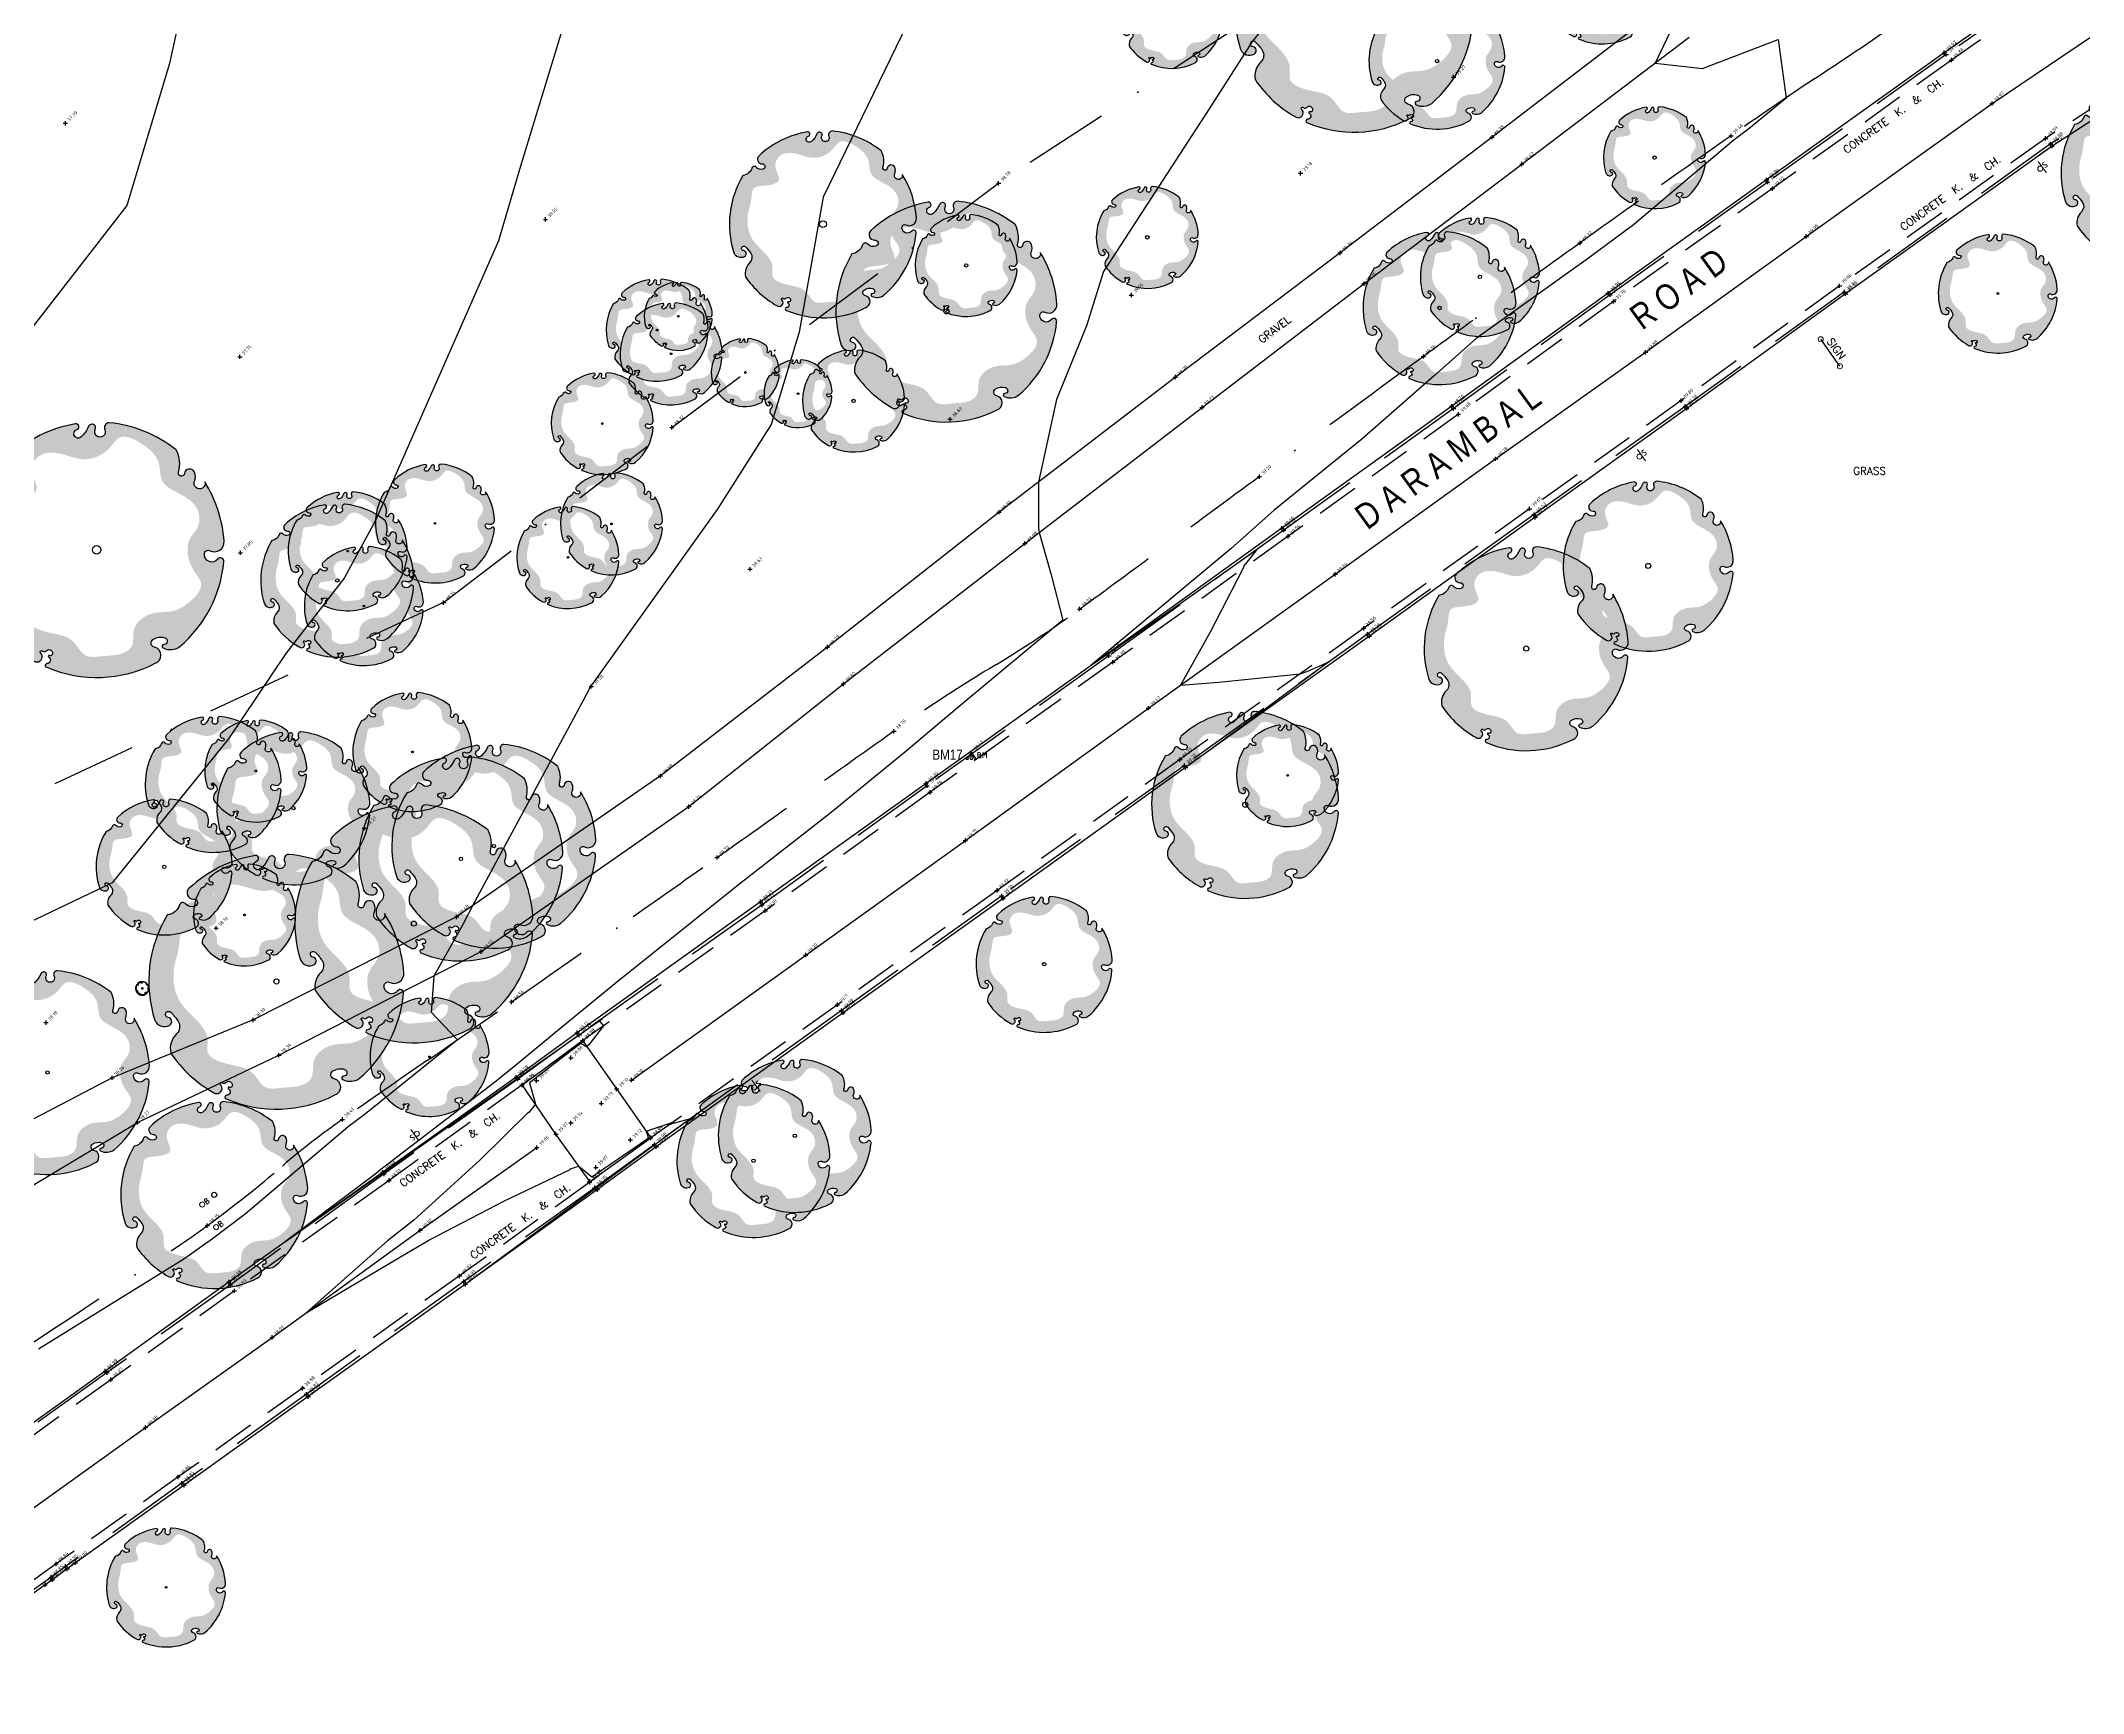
# Model space of a CAD drawing. Header units: metres. Extents: x 245957 to 247358, y 7418632 to 7419642.
# Drawn here: x 246912.9 to 247032.9, y 7418948.7 to 7419045.7 of the extents above; entities that cross this region are included whole.
import ezdxf
from ezdxf.enums import TextEntityAlignment as Align

# ---------------------------------------------------------------- set-up
doc = ezdxf.new("R2010")
doc.units = ezdxf.units.M
for name, pattern in [('DASHDOT', [10, 5, -2.5, 0, -2.5]), ('DASHED', [0.75, 0.5, -0.25]), ('HIDDEN', [0.375, 0.25, -0.125])]:
    doc.linetypes.add(name, pattern=pattern)
for name, color, linetype in [('-TEXT', 7, 'Continuous'), ('017_NAIL-L', 8, 'Continuous'), ('103_TOE_OF_BATTER', 37, 'DASHDOT'), ('103_TOE_OF_BATTER-L', 37, 'DASHDOT'), ('103_TOE_OF_BATTER-S', 37, 'DASHDOT'), ('104_EXISTING_SURFACE-L', 35, 'Continuous'), ('104_EXISTING_SURFACE-S', 35, 'Continuous'), ('201_SINGLE_TREE-H', 63, 'Continuous'), ('201_SINGLE_TREE-S', 96, 'Continuous'), ('203_GROUP_TREES', 116, 'DASHDOT'), ('203_GROUP_TREES-L', 116, 'DASHDOT'), ('203_GROUP_TREES-S', 116, 'DASHDOT'), ('405_EDGE_FORMATION', 33, 'Continuous'), ('405_EDGE_FORMATION-L', 33, 'Continuous'), ('405_EDGE_FORMATION-S', 33, 'Continuous'), ('408_BACK_OF_KERB', 10, 'Continuous'), ('408_BACK_OF_KERB-L', 10, 'Continuous'), ('408_BACK_OF_KERB-S', 10, 'Continuous'), ('418_LANE_LINE_SOLID', 53, 'Continuous'), ('418_LANE_LINE_SOLID-L', 53, 'Continuous'), ('418_LANE_LINE_SOLID-S', 53, 'Continuous'), ('503_SIGN', 89, 'Continuous'), ('EX-BENCHMARK', 7, 'Continuous'), ('EX-BENCHMARK_(SLS)', 8, 'Continuous'), ('EX-BOLLARD_(SLS)', 89, 'Continuous'), ('EX-TRAFFIC_SIGN_(SLS)', 89, 'Continuous'), ('Surface_Contours_Major', 4, 'Continuous'), ('Surface_Contours_Minor', 253, 'Continuous')]:
    doc.layers.add(name, color=color, linetype=linetype)
for name, color, linetype, true_color in [('406_LIP_OF_KERB', 7, 'HIDDEN', 0xff4100), ('406_LIP_OF_KERB-L', 7, 'HIDDEN', 0xff4100), ('406_LIP_OF_KERB-S', 7, 'HIDDEN', 0xff4100), ('407_INVERT_OF_KERB', 7, 'DASHED', 0xff4100), ('407_INVERT_OF_KERB-L', 7, 'DASHED', 0xff4100), ('407_INVERT_OF_KERB-S', 7, 'DASHED', 0xff4100)]:
    doc.layers.add(name, color=color, linetype=linetype, true_color=true_color)
doc.styles.add('BOLD', font='ARIALN.TTF')
doc.styles.add('ISO2.5', font='isocp.shx', dxfattribs={"height": 2.5})
doc.styles.get("Standard").update_dxf_attribs({"font": 'SIMPLEX.shx'})

# ---------------------------------------------------------------- blocks, each defined once
blk = doc.blocks.new('BM')
at = {"color": 0, "linetype": 'Continuous', "lineweight": 13}
for p, q in [((0, 0), (-0.31, -0.44)), ((-0.19, -0.44), (0, 0)), ((0, 0), (-0.06, -0.44)), ((0, 0), (0.19, -0.44)), ((0.31, -0.44), (0, 0)), ((0, 0), (0.06, -0.44)), ((-0.31, -0.44), (-0.19, -0.44)), ((-0.06, -0.44), (0.06, -0.44)), ((0.19, -0.44), (0.31, -0.44)), ((0.47, -0.02), (0.38, -0.02)), ((0.38, -0.02), (0.38, -0.34)), ((0.47, -0.16), (0.38, -0.16)), ((0.38, -0.16), (0.39, -0.16)), ((0.38, -0.34), (0.47, -0.34)), ((0.38, -0.34), (0.39, -0.34)), ((0.52, -0.04), (0.47, -0.02)), ((0.47, -0.16), (0.52, -0.14)), ((0.52, -0.17), (0.47, -0.16)), ((0.47, -0.34), (0.52, -0.33)), ((0.54, -0.09), (0.52, -0.04)), ((0.52, -0.14), (0.54, -0.09)), ((0.55, -0.21), (0.52, -0.17)), ((0.52, -0.33), (0.55, -0.29)), ((0.56, -0.25), (0.55, -0.21)), ((0.55, -0.29), (0.56, -0.25)), ((0.67, -0.34), (0.67, -0.02)), ((0.67, -0.02), (0.78, -0.19)), ((0.78, -0.19), (0.89, -0.02)), ((0.89, -0.02), (0.89, -0.34))]:
    blk.add_line(p, q, dxfattribs=at)
blk = doc.blocks.new('SP')
at = {"color": 0, "linetype": 'Continuous', "lineweight": 13}
for p, q in [((0.15, 0.42), (0.15, -0.41)), ((0.28, 0.16), (0.26, 0.1)), ((0.26, 0.1), (0.3, 0.06)), ((0.33, 0.19), (0.28, 0.16)), ((0.3, 0.06), (0.4, 0)), ((0.42, 0.18), (0.33, 0.19)), ((0.4, 0), (0.41, 0)), ((0.44, -0.04), (0.4, 0)), ((0.4, 0), (0.41, 0)), ((0.26, -0.1), (0.37, -0.13)), ((0.37, -0.13), (0.42, -0.1)), ((0.37, -0.13), (0.37, -0.13)), ((0.42, -0.1), (0.44, -0.04))]:
    blk.add_line(p, q, dxfattribs=at)
blk.add_circle((0, 0), 0.15, dxfattribs=at)
blk = doc.blocks.new('CROSS')
at = {"color": 0, "linetype": 'Continuous'}
for p, q in [((-0.5, 0), (0.5, 0)), ((0, -0.5), (0, 0.5))]:
    blk.add_line(p, q, dxfattribs=at)
blk = doc.blocks.new('201T')
at = {"layer": '201_SINGLE_TREE-S'}
blk.add_circle((0, 0), 0.5, dxfattribs=at)
blk = doc.blocks.new('201C')
at = {"layer": '201_SINGLE_TREE-H', "transparency": 33554534}
h = blk.add_hatch(color=256, dxfattribs=at)
h.paths.add_polyline_path([(-0.3717, -0.3344, 0.222926), (0.0196, -0.4996, 0.770799), (0.0439, -0.4417, -0.650302), (0.0511, -0.4116, -0.234737), (0.0964, -0.4247, -0.847312), (0.0816, -0.4475, 0.78443), (0.0732, -0.4583, 0.276934), (0.1352, -0.4813, 0.193599), (0.4309, -0.2536, 0.800435), (0.4144, -0.2337, -0.75216), (0.3757, -0.1925, -0.528914), (0.4006, -0.1909, 0.594112), (0.4663, -0.1804, 0.123805), (0.4962, 0.0616, -1.41759), (0.4607, 0.0811, 0.206906), (0.4758, 0.1133, 0.759729), (0.4374, 0.1252, -1.073307), (0.4187, 0.1392, 0.194379), (0.4474, 0.2231, 0.144612), (0.2544, 0.4304, 0.53339), (0.2277, 0.4128, -1.592592), (0.1939, 0.4293, 1.030038), (0.1758, 0.4513, -0.10361), (0.1314, 0.4262, -1.238487), (0.1282, 0.4593, 0.884725), (0.1336, 0.4818, 0.147549), (-0.1551, 0.4753, 0.71725), (-0.1579, 0.4291, -0.864032), (-0.1646, 0.4015, -0.310704), (-0.1946, 0.4266, 0.58143), (-0.2167, 0.4321, -0.281558), (-0.2766, 0.4162), (-0.2775, 0.4159, 0.217121), (-0.4959, 0.0634), (-0.4959, 0.0634, 0.440011), (-0.4522, 0.021, 0.723973), (-0.4442, 0.0516, -1.384648), (-0.4262, 0.0659, -0.051107), (-0.4149, 0.0223, -0.361502), (-0.441, -0.0208, 0.256822), (-0.4937, -0.0791, 0.116166), (-0.4065, -0.2911, 0.67803), (-0.3682, -0.2843, 0.170035), (-0.3696, -0.274, -1.054701), (-0.3596, -0.2696, 0.431903), (-0.3468, -0.2749, -0.910728), (-0.3329, -0.2993, -0.42046), (-0.3418, -0.2976, 1.007885), (-0.3479, -0.3018, -0.766634), (-0.3646, -0.3216, 0.938602), (-0.3717, -0.3344)])
edge = h.paths.add_edge_path(flags=16)
edge.add_spline(control_points=[(-0.3177, 0.2468), (-0.303, 0.2628), (-0.2856, 0.2893), (-0.256, 0.3411), (-0.1928, 0.3155), (-0.0921, 0.286), (-0.1162, 0.3941), (-0.0359, 0.4462), (0.0392, 0.3985), (0.1028, 0.3299), (0.1957, 0.3214), (0.2784, 0.3804), (0.3442, 0.2961), (0.3785, 0.2147), (0.3303, 0.1307), (0.3915, 0.0592), (0.4378, -0.0139), (0.4055, -0.0919), (0.3459, -0.1091), (0.3102, -0.1666), (0.3057, -0.2282), (0.3286, -0.3091), (0.2408, -0.3447), (0.1647, -0.3496), (0.103, -0.3142), (0.0463, -0.3153), (0.0047, -0.3356), (-0.0139, -0.3682), (-0.0327, -0.4069), (-0.0927, -0.4151), (-0.1463, -0.3868), (-0.23, -0.3665), (-0.2245, -0.2773), (-0.2864, -0.2294), (-0.3344, -0.1941), (-0.3737, -0.1409), (-0.3276, -0.0866), (-0.344, -0.0009), (-0.3866, 0.0828), (-0.3665, 0.1796), (-0.3359, 0.2271), (-0.3177, 0.2468)], knot_values=[0, 0, 0, 0, 0.064972, 0.101243, 0.15652, 0.245586, 0.324463, 0.387907, 0.486094, 0.554514, 0.671826, 0.728629, 0.823661, 0.919885, 0.989953, 1.075257, 1.171704, 1.23593, 1.293575, 1.346478, 1.426142, 1.479146, 1.570817, 1.644481, 1.712561, 1.774901, 1.807, 1.846291, 1.885582, 1.928182, 2.007036, 2.074591, 2.151638, 2.226455, 2.293426, 2.340744, 2.397548, 2.47317, 2.587294, 2.673595, 2.754259, 2.754259, 2.754259, 2.754259], degree=3, periodic=0)
at = {"layer": '201_SINGLE_TREE-S'}
blk.add_lwpolyline([(-0.3717, -0.3344, 0.222926), (0.0196, -0.4996, 0.770799), (0.0439, -0.4417, -0.650302), (0.0511, -0.4116, -0.234737), (0.0964, -0.4247, -0.847312), (0.0816, -0.4475, 0.78443), (0.0732, -0.4583, 0.276934), (0.1352, -0.4813, 0.193599), (0.4309, -0.2536, 0.800435), (0.4144, -0.2337, -0.75216), (0.3757, -0.1925, -0.528914), (0.4006, -0.1909, 0.594112), (0.4663, -0.1804, 0.123805), (0.4962, 0.0616, -1.41759), (0.4607, 0.0811, 0.206906), (0.4758, 0.1133, 0.759729), (0.4374, 0.1252, -1.073307), (0.4187, 0.1392, 0.194379), (0.4474, 0.2231, 0.144612), (0.2544, 0.4304, 0.53339), (0.2277, 0.4128, -1.592592), (0.1939, 0.4293, 1.030038), (0.1758, 0.4513, -0.10361), (0.1314, 0.4262, -1.238487), (0.1282, 0.4593, 0.884725), (0.1336, 0.4818, 0.147549), (-0.1551, 0.4753, 0.71725), (-0.1579, 0.4291, -0.864032), (-0.1646, 0.4015, -0.310704), (-0.1946, 0.4266, 0.58143), (-0.2167, 0.4321, -0.281558), (-0.2766, 0.4162), (-0.2775, 0.4159, 0.217121), (-0.4959, 0.0634), (-0.4959, 0.0634, 0.440011), (-0.4522, 0.021, 0.723973), (-0.4442, 0.0516, -1.384648), (-0.4262, 0.0659, -0.051107), (-0.4149, 0.0223, -0.361502), (-0.441, -0.0208, 0.256822), (-0.4937, -0.0791, 0.116166), (-0.4065, -0.2911, 0.67803), (-0.3682, -0.2843, 0.170035), (-0.3696, -0.274, -1.054701), (-0.3596, -0.2696, 0.431903), (-0.3468, -0.2749, -0.910728), (-0.3329, -0.2993, -0.42046), (-0.3418, -0.2976, 1.007885), (-0.3479, -0.3018, -0.766634), (-0.3646, -0.3216, 0.938602), (-0.3717, -0.3344)], format="xyb", dxfattribs=at)
blk = doc.blocks.new('SPD')
at = {"color": 0, "linetype": 'Continuous', "lineweight": 13}
blk.add_circle((0, 0), 0.15, dxfattribs=at)
blk = doc.blocks.new('BOLR')
at = {"color": 0, "linetype": 'Continuous', "lineweight": 13}
for p, q in [((0.34, 0.17), (0.25, 0.17)), ((0.25, 0.17), (0.25, -0.16)), ((0.34, 0.02), (0.25, 0.02)), ((0.25, 0.02), (0.26, 0.02)), ((0.39, 0.15), (0.34, 0.17)), ((0.34, 0.02), (0.39, 0.04)), ((0.38, 0.01), (0.34, 0.02)), ((0.42, -0.03), (0.38, 0.01)), ((0.41, 0.1), (0.39, 0.15)), ((0.39, 0.04), (0.41, 0.1)), ((0.25, -0.16), (0.34, -0.16)), ((0.25, -0.16), (0.26, -0.16)), ((0.34, -0.16), (0.38, -0.15)), ((0.38, -0.15), (0.42, -0.11)), ((0.43, -0.07), (0.42, -0.03)), ((0.42, -0.11), (0.43, -0.07))]:
    blk.add_line(p, q, dxfattribs=at)
blk.add_circle((0, 0), 0.15, dxfattribs=at)
blk = doc.blocks.new('CK')
at = {"layer": '-TEXT'}
blk.add_text('CONCRETE  K.  &  CH.', height=0.45, dxfattribs=at).set_placement((-0.03, -0.24), align=Align.CENTER)
blk = doc.blocks.new('G')
at = {"layer": '-TEXT'}
blk.add_text('GRASS', height=0.45, dxfattribs=at).set_placement((0.02, -0.24), align=Align.CENTER)
blk = doc.blocks.new('GR')
at = {"layer": '-TEXT'}
blk.add_text('GRAVEL', height=0.45, dxfattribs=at).set_placement((0.04, -0.22), align=Align.CENTER)

msp = doc.modelspace()

# ---------------------------------------------------------------- linework, layer by layer
at = {"layer": '103_TOE_OF_BATTER'}
msp.add_lwpolyline([(246912.14, 7418969.12, 0.002003), (246921.04, 7418975.02, 0.010692), (246922.68, 7418976.17, 0.019415), (246927.09, 7418979.67, -0.02451), (246930.62, 7418982.41, -0.002809), (246935.62, 7418985.88, 0.002847), (246940.56, 7418989.31, 0.000207), (246947.7, 7418994.32, 0.0003), (246952.63, 7418997.79, 0.002772), (246957.44, 7419001.22, -0.002393), (246963.02, 7419005.2, -0.018466), (246969.04, 7419009.13, 0.022613), (246973.93, 7419012.38, 0.001148), (246978.72, 7419015.9, -0.000951), (246984.5, 7419020.16, -0.000042), (246992.67, 7419026.15, -0.000234), (246994.13, 7419027.21, -0.001153), (246997.04, 7419029.33, -0.000535), (247003.33, 7419033.88, -0.001914), (247006.76, 7419036.33, -0.001211), (247012.2, 7419040.17, -0.007064), (247017.12, 7419043.53, 0.005504), (247023.44, 7419047.81, 0.008645)], format="xyb", dxfattribs=at)
at = {"layer": '203_GROUP_TREES'}
for p, q in [((246983.67, 7419046.86), (246969.17, 7419037.38)), ((246949.97, 7419023.05), (246969.17, 7419037.38)), ((246936.56, 7419012.76), (246949.97, 7419023.05)), ((246936.56, 7419012.76), (246908.9, 7418999.88))]:
    msp.add_line(p, q, dxfattribs=at)
at = {"layer": '405_EDGE_FORMATION'}
for p, q in [((247008.61, 7419048.07), (246998.16, 7419040.09)), ((246999.91, 7419038.51), (247009.75, 7419045.96)), ((246998.16, 7419040.09), (246989.23, 7419033.29)), ((246990.64, 7419031.49), (246999.91, 7419038.51)), ((246989.23, 7419033.29), (246979.56, 7419026)), ((246981.12, 7419024.22), (246990.64, 7419031.49)), ((246979.56, 7419026), (246969.2, 7419018.07)), ((246970.72, 7419016.23), (246981.12, 7419024.22)), ((246969.2, 7419018.07), (246959.11, 7419010.15)), ((246960.05, 7419007.98), (246970.72, 7419016.23)), ((246959.11, 7419010.15), (246949.3, 7419002.58)), ((246950.98, 7419000.78), (246960.05, 7419007.98)), ((246949.3, 7419002.58), (246937.33, 7418994.3)), ((246938.77, 7418992.26), (246950.98, 7419000.78)), ((246937.33, 7418994.3), (246925.38, 7418988.25)), ((246926.89, 7418986.18), (246938.77, 7418992.26)), ((246925.38, 7418988.25), (246917.09, 7418984.85)), ((246918.57, 7418982.23), (246926.89, 7418986.18)), ((246917.09, 7418984.85), (246905.69, 7418978.88)), ((246909.31, 7418976.68), (246918.57, 7418982.23))]:
    msp.add_line(p, q, dxfattribs=at)
at = {"layer": '406_LIP_OF_KERB', "ltscale": 10}
for p, q in [((247029.95, 7419047.94), (247025.15, 7419044.62)), ((247025.15, 7419044.62), (247014.63, 7419037.07)), ((247037.53, 7419044.45), (247030.68, 7419040.02)), ((247030.68, 7419040.02), (247018.58, 7419031.36)), ((247014.63, 7419037.07), (247005.3, 7419030.44)), ((247005.3, 7419030.44), (246996.19, 7419023.82)), ((247018.58, 7419031.36), (247009.27, 7419024.62)), ((247009.27, 7419024.62), (247000.37, 7419018.27)), ((246996.19, 7419023.82), (246986.18, 7419016.65)), ((247000.37, 7419018.27), (246990.62, 7419011.25)), ((246986.18, 7419016.65), (246975.89, 7419009.26)), ((246990.62, 7419011.25), (246979.82, 7419003.54)), ((246975.89, 7419009.26), (246965.14, 7419001.62)), ((246979.82, 7419003.54), (246969.08, 7418995.86)), ((246965.14, 7419001.62), (246955.46, 7418994.66)), ((246969.08, 7418995.86), (246959.7, 7418989.14)), ((246955.46, 7418994.66), (246944.74, 7418987.04)), ((246959.7, 7418989.14), (246948.74, 7418981.32)), ((246944.74, 7418987.04), (246941.17, 7418984.43)), ((246941.17, 7418984.43), (246933.36, 7418978.83)), ((246948.74, 7418981.32), (246945.15, 7418978.72)), ((246933.36, 7418978.83), (246924.27, 7418972.34)), ((246945.15, 7418978.72), (246937.5, 7418973.22)), ((246937.5, 7418973.22), (246928.28, 7418966.62)), ((246924.27, 7418972.34), (246917.01, 7418967.12)), ((246917.01, 7418967.12), (246909.45, 7418961.7)), ((246928.28, 7418966.62), (246920.97, 7418961.41)), ((246920.97, 7418961.41), (246913.8, 7418956.3)), ((246913.8, 7418956.3), (246903.95, 7418949.22))]:
    msp.add_line(p, q, dxfattribs=at)
at = {"layer": '407_INVERT_OF_KERB', "ltscale": 10}
for p, q in [((247029.7, 7419048.31), (247024.85, 7419044.95)), ((247024.85, 7419044.95), (247014.36, 7419037.45)), ((247037.76, 7419044.07), (247030.98, 7419039.69)), ((247030.98, 7419039.69), (247018.87, 7419031)), ((247014.36, 7419037.45), (247005.1, 7419030.83)), ((247005.1, 7419030.83), (246995.9, 7419024.15)), ((247018.87, 7419031), (247009.51, 7419024.28)), ((246995.9, 7419024.15), (246985.92, 7419017.01)), ((247009.51, 7419024.28), (247000.63, 7419017.93)), ((247000.63, 7419017.93), (246990.85, 7419010.9)), ((246985.92, 7419017.01), (246975.65, 7419009.63)), ((246990.85, 7419010.9), (246980.09, 7419003.2)), ((246975.65, 7419009.63), (246964.97, 7419002)), ((246980.09, 7419003.2), (246969.35, 7418995.54)), ((246964.97, 7419002), (246955.27, 7418995)), ((246955.27, 7418995), (246944.53, 7418987.37)), ((246969.35, 7418995.54), (246959.93, 7418988.8)), ((246959.93, 7418988.8), (246948.95, 7418980.93)), ((246944.53, 7418987.37), (246940.93, 7418984.78)), ((246940.93, 7418984.78), (246933.07, 7418979.21)), ((246948.95, 7418980.93), (246945.44, 7418978.4)), ((246933.07, 7418979.21), (246924.04, 7418972.7)), ((246945.44, 7418978.4), (246937.75, 7418972.88)), ((246937.75, 7418972.88), (246928.5, 7418966.27)), ((246924.04, 7418972.7), (246916.79, 7418967.54)), ((246916.79, 7418967.54), (246909.6, 7418962.4)), ((246928.5, 7418966.27), (246921.19, 7418961.04)), ((246921.19, 7418961.04), (246914.35, 7418956.16)), ((246914.35, 7418956.16), (246913.51, 7418955.53)), ((246913.51, 7418955.53), (246904.18, 7418948.84))]:
    msp.add_line(p, q, dxfattribs=at)
at = {"layer": '408_BACK_OF_KERB'}
for p, q in [((247029.61, 7419048.44), (247024.73, 7419045.05)), ((247024.73, 7419045.05), (247014.29, 7419037.58)), ((247037.84, 7419043.94), (247031.07, 7419039.56)), ((247031.07, 7419039.56), (247018.93, 7419030.89)), ((247014.29, 7419037.58), (247004.98, 7419030.93)), ((247004.98, 7419030.93), (246995.79, 7419024.29)), ((247018.93, 7419030.89), (247009.6, 7419024.16)), ((246995.79, 7419024.29), (246985.81, 7419017.12)), ((247009.6, 7419024.16), (247000.7, 7419017.77)), ((247000.7, 7419017.77), (246990.96, 7419010.79)), ((246985.81, 7419017.12), (246975.58, 7419009.77)), ((246990.96, 7419010.79), (246980.16, 7419003.07)), ((246975.58, 7419009.77), (246964.91, 7419002.14)), ((246980.16, 7419003.07), (246969.44, 7418995.38)), ((246964.91, 7419002.14), (246955.19, 7418995.19)), ((246955.19, 7418995.19), (246944.4, 7418987.5)), ((246969.44, 7418995.38), (246960.04, 7418988.67)), ((246960.04, 7418988.67), (246949.06, 7418980.8)), ((246944.4, 7418987.5), (246940.83, 7418984.89)), ((246940.83, 7418984.89), (246933, 7418979.31)), ((246949.06, 7418980.8), (246945.6, 7418978.29)), ((246933, 7418979.31), (246923.96, 7418972.87)), ((246945.6, 7418978.29), (246937.85, 7418972.73)), ((246923.96, 7418972.87), (246916.68, 7418967.63)), ((246937.85, 7418972.73), (246928.61, 7418966.13)), ((246916.68, 7418967.63), (246909.99, 7418962.83)), ((246928.61, 7418966.13), (246921.32, 7418960.92)), ((246921.32, 7418960.92), (246914.93, 7418956.37)), ((246914.93, 7418956.37), (246914.45, 7418956.01)), ((246913.15, 7418955.08), (246904.29, 7418948.72)), ((246913.58, 7418955.37), (246913.15, 7418955.08)), ((246914.45, 7418956.01), (246913.58, 7418955.37))]:
    msp.add_line(p, q, dxfattribs=at)
at = {"layer": '418_LANE_LINE_SOLID'}
for p, q in [((247027.54, 7419042.07), (247033.37, 7419046)), ((247016.62, 7419034.26), (247027.54, 7419042.07)), ((247007.18, 7419027.46), (247016.62, 7419034.26)), ((246998.37, 7419021.2), (247007.18, 7419027.46)), ((246988.95, 7419014.42), (246998.37, 7419021.2)), ((246977.97, 7419006.56), (246988.95, 7419014.42)), ((246967.22, 7418998.79), (246977.97, 7419006.56)), ((246957.84, 7418992.06), (246967.22, 7418998.79)), ((246947.61, 7418984.72), (246957.84, 7418992.06)), ((246941.18, 7418984.43), (246944.74, 7418987.03)), ((246944.74, 7418987.03), (246946.73, 7418984.2)), ((246943.16, 7418981.55), (246941.18, 7418984.43)), ((246946.73, 7418984.2), (246948.73, 7418981.33)), ((246945.15, 7418978.77), (246943.16, 7418981.55)), ((246945.15, 7418978.77), (246948.73, 7418981.33)), ((246935.19, 7418975.9), (246942.04, 7418980.75)), ((246926.49, 7418969.61), (246935.19, 7418975.9)), ((246919.05, 7418964.31), (246926.49, 7418969.61)), ((246910.44, 7418958.15), (246919.05, 7418964.31))]:
    msp.add_line(p, q, dxfattribs=at)
at = {"layer": '503_SIGN'}
msp.add_line((247018.6, 7419026.64), (247017.47, 7419028.22), dxfattribs=at)
at = {"layer": 'Surface_Contours_Major'}
for points, elevation in [([(246917.79, 7419264.45), (246926.34, 7419251.14), (246937.6, 7419225.31), (246939.82, 7419212.47), (246950.7, 7419164.31), (246953.02, 7419152.42), (246953.24, 7419129.22), (246952.79, 7419118.08), (246951.45, 7419096.63), (246952.16, 7419087.52), (246949.22, 7419072.25), (246947, 7419060.68), (246945.55, 7419053.03), (246941.09, 7419038.39), (246939.78, 7419034.01), (246932.56, 7419017.58), (246930.73, 7419014.19), (246927.29, 7419009.77), (246923.92, 7419004.76), (246917.09, 7418996.3), (246911.23, 7418993.5)], 38), ([(246984.77, 7419046.57), (246984.09, 7419045.72), (246981.54, 7419041.76), (246975.33, 7419032.2), (246974.33, 7419029.01), (246972.57, 7419024.69), (246971.52, 7419019.84), (246971.52, 7419017.12), (246971.55, 7419016.87), (246972.26, 7419014.38), (246972.95, 7419011.73), (246966.74, 7419006.55), (246963.74, 7419004.03), (246959.23, 7419000.35), (246954.07, 7418996.33), (246946.83, 7418990.54), (246943.58, 7418987.89), (246940.79, 7418985.58), (246939.56, 7418984.58), (246932.88, 7418979.47), (246932.52, 7418979.17), (246927.28, 7418975.24), (246933.02, 7418979.29), (246937.24, 7418982.26), (246940.89, 7418984.82), (246941.98, 7418985.6), (246944.52, 7418987.38), (246945.88, 7418988.32), (246945.73, 7418988.17), (246945.95, 7418987.9), (246945.08, 7418986.77), (246944.97, 7418986.71), (246945.02, 7418986.63), (246944.62, 7418986.86), (246944.05, 7418986.44), (246941.6, 7418984.56), (246941.96, 7418983.3), (246941.56, 7418982.8), (246941.55, 7418982.84), (246938.69, 7418980.01), (246934.82, 7418976.49), (246933.27, 7418975.28), (246928.48, 7418971.05), (246934.03, 7418974.34), (246935.7, 7418975.31), (246940.15, 7418977.62), (246944, 7418979.47), (246944, 7418979.5), (246944.5, 7418979.67), (246945.27, 7418979.04), (246948.19, 7418981.04), (246948.61, 7418981.32), (246948.49, 7418981.68), (246948.59, 7418981.75), (246950, 7418982.23), (246949.85, 7418982.11), (246950, 7418982.16), (246951.08, 7418982.46), (246948.97, 7418980.91), (246948.15, 7418980.3), (246945.51, 7418978.36), (246938.8, 7418973.44), (246937.84, 7418972.74), (246934.98, 7418970.68)], 39), ([(247032.26, 7419040.33), (247031.42, 7419039.79), (247031.07, 7419039.57), (247030.56, 7419039.21), (247029.92, 7419038.74)], 40)]:
    msp.add_lwpolyline(points, dxfattribs=dict(at, elevation=elevation))
at = {"layer": 'Surface_Contours_Minor'}
for points, elevation in [([(246910.05, 7419205.21), (246916.58, 7419176.31), (246922.14, 7419147.81), (246923.69, 7419140.18), (246925.65, 7419133.06), (246925.55, 7419107.14), (246926.81, 7419092.95), (246928.03, 7419079.25), (246925.65, 7419068.59), (246925.58, 7419068.04), (246925.41, 7419067.18), (246920.46, 7419044.42), (246917.96, 7419036.07), (246911.57, 7419027.85)], 37.5), ([(246964.78, 7419048.76), (246958.87, 7419036.56), (246957.45, 7419028.64), (246955.81, 7419023.22), (246952.64, 7419018.22), (246945.26, 7419007.91), (246945.21, 7419007.84), (246945.18, 7419007.79), (246944.76, 7419007.01), (246938.27, 7418994.95), (246937.67, 7418993.82), (246935.99, 7418990.83), (246935.83, 7418988.71), (246937.37, 7418987.09), (246931.97, 7418982.74), (246930.96, 7418981.97), (246924.9, 7418976.85), (246922.98, 7418975.4), (246921.3, 7418974.21), (246912.77, 7418968.92)], 38.5), ([(247009.07, 7419047.21), (247007.75, 7419044.44), (247010.52, 7419044.12), (247014.98, 7419045.83), (247015.45, 7419042.38), (247013.24, 7419040.58), (247012.38, 7419039.94), (247006.48, 7419034.95), (247003.83, 7419032.98), (246997.22, 7419028.27), (246994.77, 7419026.09), (246990.51, 7419022.36), (246985.35, 7419018.19), (246982.84, 7419015.94), (246975.53, 7419009.85), (246975.32, 7419009.67), (246974.61, 7419009.08), (246975.58, 7419009.75), (246979.89, 7419012.75), (246984.36, 7419015.89), (246983.6, 7419014.93), (246983.52, 7419014.74), (246981.6, 7419011.02), (246979.85, 7419007.91), (246982.1, 7419008.09), (246986.88, 7419008.58), (246987.34, 7419008.74), (246988.57, 7419009.27), (246983.64, 7419005.62), (246981.3, 7419003.89)], 39.5)]:
    msp.add_lwpolyline(points, dxfattribs=dict(at, elevation=elevation))

# ---------------------------------------------------------------- block references
at = {"layer": '-TEXT'}
for name, p, rotation in [('CK', (247021.75, 7419041.38), 35.67740510120268), ('CK', (247025.1, 7419036.84), 35.57701789726158), ('GR', (246985.35, 7419028.77), 37.35658252217574), ('CK', (246936.94, 7418980.68), 35.63585098242395), ('CK', (246941.08, 7418976.45), 35.6811510474913)]:
    msp.add_blockref(name, p, dxfattribs=dict(at, rotation=rotation))
msp.add_blockref('G', (247020.32, 7419020.51), dxfattribs=at)
at = {"layer": '103_TOE_OF_BATTER-S', "xscale": 0.25, "yscale": 0.25, "zscale": 0.25}
for p in [(247012.2, 7419040.17), (247003.33, 7419033.88), (246994.13, 7419027.21), (246984.5, 7419020.16), (246973.93, 7419012.38), (246963.02, 7419005.2), (246952.63, 7418997.79), (246940.56, 7418989.31), (246930.62, 7418982.41), (246922.68, 7418976.17)]:
    msp.add_blockref('CROSS', p, dxfattribs=at)
at = {"layer": '104_EXISTING_SURFACE-S', "xscale": 0.25, "yscale": 0.25, "zscale": 0.25}
for p in [(246995.9, 7419043.62), (246914.34, 7419040.91), (246986.91, 7419037.97), (246942.55, 7419035.26), (246976.97, 7419030.82), (246924.6, 7419027.19), (246966.32, 7419023.53), (246924.63, 7419015.69), (246954.57, 7419014.72), (246945.24, 7419007.83), (246931.91, 7418999.51), (246923.2, 7418993.64), (246913.21, 7418988.09), (246944.04, 7418986.03), (246942.03, 7418984.69), (246945.83, 7418983.35), (246944.04, 7418982.2), (246947.54, 7418981.2), (246945.51, 7418979.59)]:
    msp.add_blockref('CROSS', p, dxfattribs=at)
at = {"layer": '201_SINGLE_TREE-S', "rotation": 25}
for name, p, xscale, yscale, zscale in [('201C', (246990.05, 7419047.38), 14, 14, 14), ('201C', (247004.64, 7419049.07), 7, 7, 7), ('201C', (246979.33, 7419047.13), 6, 6, 6), ('201C', (246994.93, 7419044.56), 8, 8, 8), ('201C', (247037.09, 7419037.97), 11, 11, 11), ('201T', (246994.93, 7419044.56), 0.2, 0.2, 0.2), ('201C', (247007.71, 7419038.89), 6, 6, 6), ('201C', (246958.85, 7419034.98), 11, 11, 11), ('201T', (247007.71, 7419038.89), 0.2, 0.2, 0.2), ('201C', (246966.11, 7419029.86), 13, 13, 13), ('201C', (246977.91, 7419034.21), 6, 6, 6), ('201C', (246967.27, 7419032.56), 6, 6, 6), ('201C', (246997.45, 7419031.89), 7, 7, 7), ('201T', (246958.85, 7419034.98), 0.4, 0.4, 0.4), ('201C', (246995.08, 7419030.06), 9, 9, 9), ('201C', (247027.88, 7419030.91), 7, 7, 7), ('201T', (246977.91, 7419034.21), 0.2, 0.2, 0.2), ('201C', (246949.11, 7419028.76), 6, 6, 6), ('201C', (246950.35, 7419029.57), 4, 4, 4), ('201T', (246967.27, 7419032.56), 0.2, 0.2, 0.2), ('201T', (246997.45, 7419031.89), 0.2, 0.2, 0.2), ('201C', (246949.93, 7419027.37), 6, 6, 6), ('201T', (247027.88, 7419030.91), 0.1, 0.1, 0.1), ('201T', (246950.35, 7419029.57), 0.1, 0.1, 0.1), ('201T', (246966.11, 7419029.86), 0.3, 0.3, 0.3), ('201T', (246995.08, 7419030.06), 0.2, 0.2, 0.2), ('201T', (246949.11, 7419028.76), 0.1, 0.1, 0.1), ('201C', (246954.29, 7419026.27), 4, 4, 4), ('201C', (246960.65, 7419024.6), 6, 6, 6), ('201C', (246945.89, 7419023.27), 6, 6, 6), ('201T', (246949.93, 7419027.37), 0.1, 0.1, 0.1), ('201C', (246957.39, 7419025.03), 4, 4, 4), ('201C', (246916.18, 7419015.86), 15, 15, 15), ('201T', (246954.29, 7419026.27), 0.1, 0.1, 0.1), ('201T', (246957.39, 7419025.03), 0.1, 0.1, 0.1), ('201T', (246960.65, 7419024.6), 0.2, 0.2, 0.2), ('201T', (246945.89, 7419023.27), 0.1, 0.1, 0.1), ('201C', (246936.06, 7419017.41), 7, 7, 7), ('201C', (246946.43, 7419017.38), 6, 6, 6), ('201C', (247007.34, 7419014.91), 10, 10, 10), ('201C', (246930.32, 7419014.06), 9, 9, 9), ('201C', (246930.93, 7419015.78), 7, 7, 7), ('201C', (246943.87, 7419015.41), 6, 6, 6), ('201T', (246936.06, 7419017.41), 0.1, 0.1, 0.1), ('201T', (246946.43, 7419017.38), 0.1, 0.1, 0.1), ('201C', (247000.17, 7419010.06), 12, 12, 12), ('201T', (246916.18, 7419015.86), 0.5, 0.5, 0.5), ('201C', (246931.88, 7419012.56), 7, 7, 7), ('201T', (246930.93, 7419015.78), 0.1, 0.1, 0.1), ('201T', (246943.87, 7419015.41), 0.1, 0.1, 0.1), ('201T', (247007.34, 7419014.91), 0.3, 0.3, 0.3), ('201T', (246930.32, 7419014.06), 0.2, 0.2, 0.2), ('201T', (246931.88, 7419012.56), 0.1, 0.1, 0.1), ('201T', (247000.17, 7419010.06), 0.3, 0.3, 0.3), ('201C', (246934.73, 7419003.99), 7, 7, 7), ('201C', (246983.66, 7419000.89), 11, 11, 11), ('201C', (246923.03, 7419002.09), 8, 8, 8), ('201C', (246925.53, 7419002.87), 6, 6, 6), ('201C', (246927.74, 7419000.69), 9, 9, 9), ('201C', (246986.15, 7419002.61), 6, 6, 6), ('201C', (246937.58, 7418997.71), 12, 12, 12), ('201C', (246939.52, 7418998.46), 12, 12, 12), ('201T', (246934.73, 7419003.99), 0.1, 0.1, 0.1), ('201T', (246925.53, 7419002.87), 0.1, 0.1, 0.1), ('201C', (246934.82, 7418993.91), 14, 14, 14), ('201C', (246920.15, 7418997.24), 8, 8, 8), ('201T', (246923.03, 7419002.09), 0.1, 0.1, 0.1), ('201T', (246986.15, 7419002.61), 0.1, 0.1, 0.1), ('201C', (246926.74, 7418990.51), 15, 15, 15), ('201T', (246927.74, 7419000.69), 0.2, 0.2, 0.2), ('201T', (246983.66, 7419000.89), 0.3, 0.3, 0.3), ('201C', (246924.87, 7418994.42), 6, 6, 6), ('201T', (246939.52, 7418998.46), 0.2, 0.2, 0.2), ('201T', (246920.15, 7418997.24), 0.2, 0.2, 0.2), ('201T', (246937.58, 7418997.71), 0.2, 0.2, 0.2), ('201C', (246971.85, 7418991.52), 8, 8, 8), ('201T', (246924.87, 7418994.42), 0.1, 0.1, 0.1), ('201T', (246934.82, 7418993.91), 0.3, 0.3, 0.3), ('201C', (246913.29, 7418985.17), 12, 12, 12), ('201T', (246971.85, 7418991.52), 0.2, 0.2, 0.2), ('201C', (246918.86, 7418990.1), 0.8, 0.8, 0.8), ('201T', (246918.86, 7418990.1), 0.1, 0.1, 0.1), ('201T', (246926.74, 7418990.51), 0.3, 0.3, 0.3), ('201C', (246935.74, 7418986.08), 7, 7, 7), ('201C', (246957.2, 7418981.45), 9, 9, 9), ('201T', (246935.74, 7418986.08), 0.1, 0.1, 0.1), ('201T', (246913.29, 7418985.17), 0.2, 0.2, 0.2), ('201C', (246923.09, 7418977.98), 11, 11, 11), ('201C', (246954.77, 7418979.98), 9, 9, 9), ('201T', (246957.2, 7418981.45), 0.2, 0.2, 0.2), ('201T', (246954.77, 7418979.98), 0.2, 0.2, 0.2), ('201T', (246923.09, 7418977.98), 0.3, 0.3, 0.3), ('201C', (246907.78, 7418967.01), 8, 8, 8), ('201C', (246920.26, 7418954.93), 7, 7, 7), ('201T', (246920.26, 7418954.93), 0.1, 0.1, 0.1)]:
    msp.add_blockref(name, p, dxfattribs=dict(at, xscale=xscale, yscale=yscale, zscale=zscale))
at = {"layer": '203_GROUP_TREES-S', "xscale": 0.25, "yscale": 0.25, "zscale": 0.25}
for p in [(246969.17, 7419037.38), (246949.97, 7419023.05), (246936.56, 7419012.76)]:
    msp.add_blockref('CROSS', p, dxfattribs=at)
at = {"layer": '405_EDGE_FORMATION-S', "xscale": 0.25, "yscale": 0.25, "zscale": 0.25}
for p in [(246998.16, 7419040.09), (246999.91, 7419038.51), (246989.23, 7419033.29), (246990.64, 7419031.49), (246979.56, 7419026), (246981.12, 7419024.22), (246969.2, 7419018.07), (246970.72, 7419016.23), (246959.11, 7419010.15), (246960.05, 7419007.98), (246949.3, 7419002.58), (246950.98, 7419000.78), (246937.33, 7418994.3), (246938.77, 7418992.26), (246925.38, 7418988.25), (246926.89, 7418986.18), (246917.09, 7418984.85), (246918.57, 7418982.23)]:
    msp.add_blockref('CROSS', p, dxfattribs=at)
at = {"layer": '406_LIP_OF_KERB-S', "xscale": 0.25, "yscale": 0.25, "zscale": 0.25}
for p in [(247025.15, 7419044.62), (247030.68, 7419040.02), (247014.63, 7419037.07), (247005.3, 7419030.44), (247018.58, 7419031.36), (247009.27, 7419024.62), (246996.19, 7419023.82), (247000.37, 7419018.27), (246986.18, 7419016.65), (246990.62, 7419011.25), (246975.89, 7419009.26), (246979.82, 7419003.54), (246965.14, 7419001.62), (246969.08, 7418995.86), (246955.46, 7418994.66), (246959.7, 7418989.14), (246944.74, 7418987.04), (246941.17, 7418984.43), (246948.74, 7418981.32), (246933.36, 7418978.83), (246945.15, 7418978.72), (246937.5, 7418973.22), (246924.27, 7418972.34), (246917.01, 7418967.12), (246928.28, 7418966.62), (246920.97, 7418961.41), (246913.8, 7418956.3)]:
    msp.add_blockref('CROSS', p, dxfattribs=at)
at = {"layer": '407_INVERT_OF_KERB-S', "xscale": 0.25, "yscale": 0.25, "zscale": 0.25}
for p in [(247024.85, 7419044.95), (247030.98, 7419039.69), (247014.36, 7419037.45), (247005.1, 7419030.83), (247018.87, 7419031), (246995.9, 7419024.15), (247009.51, 7419024.28), (247000.63, 7419017.93), (246985.92, 7419017.01), (246990.85, 7419010.9), (246975.65, 7419009.63), (246980.09, 7419003.2), (246964.97, 7419002), (246969.35, 7418995.54), (246955.27, 7418995), (246959.93, 7418988.8), (246944.53, 7418987.37), (246940.93, 7418984.78), (246948.95, 7418980.93), (246933.07, 7418979.21), (246945.44, 7418978.4), (246937.75, 7418972.88), (246924.04, 7418972.7), (246916.79, 7418967.54), (246928.5, 7418966.27), (246921.19, 7418961.04), (246914.35, 7418956.16), (246913.51, 7418955.53)]:
    msp.add_blockref('CROSS', p, dxfattribs=at)
at = {"layer": '408_BACK_OF_KERB-S', "xscale": 0.25, "yscale": 0.25, "zscale": 0.25}
for p in [(247024.73, 7419045.05), (247031.07, 7419039.56), (247014.29, 7419037.58), (247004.98, 7419030.93), (247018.93, 7419030.89), (246995.79, 7419024.29), (247009.6, 7419024.16), (246985.81, 7419017.12), (247000.7, 7419017.77), (246990.96, 7419010.79), (246975.58, 7419009.77), (246980.16, 7419003.07), (246964.91, 7419002.14), (246955.19, 7418995.19), (246969.44, 7418995.38), (246960.04, 7418988.67), (246944.4, 7418987.5), (246940.83, 7418984.89), (246949.06, 7418980.8), (246933, 7418979.31), (246945.6, 7418978.29), (246923.96, 7418972.87), (246937.85, 7418972.73), (246916.68, 7418967.63), (246928.61, 7418966.13), (246921.32, 7418960.92), (246914.45, 7418956.01), (246914.93, 7418956.37), (246913.15, 7418955.08), (246913.58, 7418955.37)]:
    msp.add_blockref('CROSS', p, dxfattribs=at)
at = {"layer": '418_LANE_LINE_SOLID-S', "xscale": 0.25, "yscale": 0.25, "zscale": 0.25}
for p in [(247027.54, 7419042.07), (247016.62, 7419034.26), (247007.18, 7419027.46), (246998.37, 7419021.2), (246988.95, 7419014.42), (246977.97, 7419006.56), (246967.22, 7418998.79), (246957.84, 7418992.06), (246944.74, 7418987.03), (246941.18, 7418984.43), (246946.73, 7418984.2), (246947.61, 7418984.72), (246943.16, 7418981.55), (246948.73, 7418981.33), (246942.04, 7418980.75), (246945.15, 7418978.77), (246935.19, 7418975.9), (246926.49, 7418969.61), (246919.05, 7418964.31)]:
    msp.add_blockref('CROSS', p, dxfattribs=at)
at = {"layer": 'EX-BENCHMARK_(SLS)'}
msp.add_blockref('BM', (246967.57, 7419003.98), dxfattribs=at)
at = {"layer": 'EX-BOLLARD_(SLS)', "lineweight": 30, "rotation": 35}
for p in [(246922.38, 7418977.41), (246923.2, 7418976.08)]:
    msp.add_blockref('BOLR', p, dxfattribs=at)
at = {"layer": 'EX-TRAFFIC_SIGN_(SLS)'}
for p, rotation in [((247030.37, 7419038.24), 35.54616539918624), ((247006.82, 7419021.33), 35.64634429221367), ((246954.8, 7418984.29), 35.6280171540474), ((246934.99, 7418981.57), 215.445182499259)]:
    msp.add_blockref('SP', p, dxfattribs=dict(at, rotation=rotation))
at = {"layer": 'EX-TRAFFIC_SIGN_(SLS)', "lineweight": 30}
for p in [(247017.47, 7419028.22), (247018.6, 7419026.64)]:
    msp.add_blockref('SPD', p, dxfattribs=at)

# ---------------------------------------------------------------- texts
at = {"layer": '-TEXT', "style": 'BOLD'}
msp.add_text('D A R A M B A L               R O A D', height=1.5, rotation=36, dxfattribs=at).set_placement((247001.49, 7419024.73), align=Align.CENTER)
at = {"layer": '-TEXT'}
msp.add_text('SIGN', height=0.45, rotation=305.4261, dxfattribs=at).set_placement((247018.2, 7419027.54), align=Align.CENTER)
at = {"layer": '017_NAIL-L', "style": 'ISO2.5'}
msp.add_text('39.41', height=0.2, rotation=45, dxfattribs=at).set_placement((246967.74, 7419004.14), align=Align.MIDDLE_LEFT)
at = {"layer": '103_TOE_OF_BATTER-L', "style": 'ISO2.5'}
for s, p in [('39.46', (247012.36, 7419040.34)), ('39.32', (247003.49, 7419034.05)), ('39.34', (246994.29, 7419027.38)), ('39.20', (246984.66, 7419020.32)), ('39.02', (246974.1, 7419012.55)), ('38.78', (246963.18, 7419005.36)), ('38.70', (246952.8, 7418997.95)), ('38.54', (246940.73, 7418989.47)), ('38.41', (246930.78, 7418982.58)), ('38.35', (246922.84, 7418976.34))]:
    msp.add_text(s, height=0.2, rotation=45, dxfattribs=at).set_placement(p, align=Align.MIDDLE_LEFT)
at = {"layer": '104_EXISTING_SURFACE-L', "style": 'ISO2.5'}
for s, p in [('39.27', (246996.07, 7419043.79)), ('37.39', (246914.51, 7419041.08)), ('39.18', (246987.08, 7419038.14)), ('38.05', (246942.71, 7419035.42)), ('39.06', (246977.13, 7419030.99)), ('37.71', (246924.76, 7419027.36)), ('38.82', (246966.48, 7419023.7)), ('37.85', (246924.8, 7419015.86)), ('38.63', (246954.74, 7419014.89)), ('38.50', (246945.41, 7419007.99)), ('38.27', (246932.08, 7418999.68)), ('38.16', (246923.37, 7418993.81)), ('38.18', (246913.37, 7418988.26)), ('39.08', (246944.2, 7418986.19)), ('39.05', (246942.2, 7418984.85)), ('39.19', (246946, 7418983.52)), ('39.14', (246944.2, 7418982.37)), ('39.12', (246947.71, 7418981.36)), ('39.07', (246945.68, 7418979.76))]:
    msp.add_text(s, height=0.2, rotation=45, dxfattribs=at).set_placement(p, align=Align.MIDDLE_LEFT)
at = {"layer": '203_GROUP_TREES-L', "style": 'ISO2.5'}
for s, p in [('38.78', (246969.33, 7419037.55)), ('38.32', (246950.14, 7419023.22)), ('38.15', (246936.73, 7419012.93))]:
    msp.add_text(s, height=0.2, rotation=45, dxfattribs=at).set_placement(p, align=Align.MIDDLE_LEFT)
at = {"layer": '405_EDGE_FORMATION-L', "style": 'ISO2.5'}
for s, p in [('39.38', (246998.32, 7419040.26)), ('39.42', (247000.08, 7419038.68)), ('39.34', (246989.4, 7419033.45)), ('39.36', (246990.8, 7419031.65)), ('39.20', (246979.73, 7419026.16)), ('39.23', (246981.29, 7419024.39)), ('38.94', (246969.37, 7419018.23)), ('38.98', (246970.88, 7419016.39)), ('38.79', (246959.28, 7419010.31)), ('38.80', (246960.22, 7419008.15)), ('38.68', (246949.47, 7419002.74)), ('38.74', (246951.15, 7419000.95)), ('38.48', (246937.49, 7418994.47)), ('38.55', (246938.94, 7418992.43)), ('38.30', (246925.55, 7418988.42)), ('38.34', (246927.06, 7418986.34)), ('38.26', (246917.26, 7418985.02)), ('38.27', (246918.74, 7418982.4))]:
    msp.add_text(s, height=0.2, rotation=45, dxfattribs=at).set_placement(p, align=Align.MIDDLE_LEFT)
at = {"layer": '406_LIP_OF_KERB-L', "style": 'ISO2.5'}
for s, p in [('39.88', (247025.31, 7419044.78)), ('39.89', (247030.85, 7419040.19)), ('39.82', (247014.8, 7419037.24)), ('39.86', (247018.74, 7419031.53)), ('39.78', (247005.47, 7419030.61)), ('39.68', (246996.36, 7419023.99)), ('39.80', (247009.44, 7419024.79)), ('39.65', (247000.54, 7419018.44)), ('39.54', (246986.35, 7419016.81)), ('39.56', (246990.79, 7419011.42)), ('39.39', (246976.06, 7419009.43)), ('39.39', (246979.99, 7419003.71)), ('39.24', (246965.31, 7419001.79)), ('39.22', (246969.25, 7418996.03)), ('39.10', (246955.63, 7418994.83)), ('39.11', (246959.87, 7418989.31)), ('38.99', (246944.91, 7418987.2)), ('38.96', (246941.34, 7418984.6)), ('38.99', (246948.9, 7418981.49)), ('38.91', (246933.53, 7418979)), ('38.97', (246945.32, 7418978.89)), ('38.89', (246924.44, 7418972.5)), ('38.92', (246937.67, 7418973.39)), ('38.87', (246917.18, 7418967.29)), ('38.88', (246928.44, 7418966.79)), ('38.86', (246921.14, 7418961.58)), ('38.84', (246913.96, 7418956.47))]:
    msp.add_text(s, height=0.2, rotation=45, dxfattribs=at).set_placement(p, align=Align.MIDDLE_LEFT)
at = {"layer": '407_INVERT_OF_KERB-L', "style": 'ISO2.5'}
for s, p in [('39.87', (247025.02, 7419045.11)), ('39.88', (247031.15, 7419039.86)), ('39.81', (247014.52, 7419037.61)), ('39.77', (247005.27, 7419031)), ('39.84', (247019.04, 7419031.16)), ('39.66', (246996.07, 7419024.32)), ('39.78', (247009.68, 7419024.44)), ('39.63', (247000.8, 7419018.1)), ('39.52', (246986.09, 7419017.18)), ('39.54', (246991.02, 7419011.07)), ('39.39', (246975.82, 7419009.79)), ('39.37', (246980.26, 7419003.36)), ('39.22', (246965.14, 7419002.17)), ('39.21', (246969.52, 7418995.7)), ('39.09', (246955.44, 7418995.16)), ('39.09', (246960.1, 7418988.97)), ('38.99', (246944.7, 7418987.53)), ('38.95', (246941.09, 7418984.95)), ('38.98', (246949.12, 7418981.1)), ('38.90', (246933.24, 7418979.37)), ('38.95', (246945.61, 7418978.57)), ('38.87', (246924.21, 7418972.87)), ('38.91', (246937.91, 7418973.05)), ('38.87', (246916.95, 7418967.7)), ('38.87', (246928.67, 7418966.44)), ('38.85', (246921.36, 7418961.21)), ('38.85', (246913.67, 7418955.7)), ('38.85', (246914.52, 7418956.33))]:
    msp.add_text(s, height=0.2, rotation=45, dxfattribs=at).set_placement(p, align=Align.MIDDLE_LEFT)
at = {"layer": '408_BACK_OF_KERB-L', "style": 'ISO2.5'}
for s, p in [('39.97', (247024.9, 7419045.22)), ('40.01', (247031.24, 7419039.73)), ('39.94', (247014.46, 7419037.75)), ('39.91', (247005.15, 7419031.1)), ('39.94', (247019.1, 7419031.06)), ('39.76', (246995.96, 7419024.46)), ('39.91', (247009.77, 7419024.32)), ('39.66', (246985.98, 7419017.29)), ('39.75', (247000.87, 7419017.94)), ('39.65', (246991.13, 7419010.96)), ('39.51', (246975.74, 7419009.93)), ('39.48', (246980.32, 7419003.24)), ('39.35', (246965.08, 7419002.31)), ('39.23', (246955.36, 7418995.36)), ('39.32', (246969.61, 7418995.54)), ('39.19', (246960.21, 7418988.84)), ('39.12', (246944.57, 7418987.67)), ('39.08', (246941, 7418985.06)), ('39.09', (246949.22, 7418980.97)), ('39.03', (246933.17, 7418979.48)), ('39.07', (246945.76, 7418978.46)), ('38.98', (246924.13, 7418973.03)), ('39.01', (246938.02, 7418972.89)), ('38.99', (246916.84, 7418967.8)), ('38.98', (246928.77, 7418966.3)), ('38.95', (246921.48, 7418961.09)), ('38.85', (246914.62, 7418956.18)), ('39.00', (246915.09, 7418956.53)), ('38.98', (246913.32, 7418955.25)), ('38.84', (246913.75, 7418955.53))]:
    msp.add_text(s, height=0.2, rotation=45, dxfattribs=at).set_placement(p, align=Align.MIDDLE_LEFT)
at = {"layer": '418_LANE_LINE_SOLID-L', "style": 'ISO2.5'}
for s, p in [('39.97', (247027.7, 7419042.23)), ('39.95', (247016.79, 7419034.43)), ('39.88', (247007.34, 7419027.62)), ('39.78', (246998.54, 7419021.37)), ('39.64', (246989.11, 7419014.59)), ('39.47', (246978.14, 7419006.73)), ('39.31', (246967.39, 7418998.96)), ('39.20', (246958, 7418992.23)), ('38.98', (246944.9, 7418987.2)), ('38.95', (246941.35, 7418984.6)), ('39.10', (246947.77, 7418984.88)), ('39.10', (246946.9, 7418984.36)), ('39.06', (246942.21, 7418980.92)), ('39.07', (246943.33, 7418981.71)), ('38.99', (246948.9, 7418981.5)), ('38.97', (246945.32, 7418978.93)), ('39.02', (246935.36, 7418976.07)), ('38.99', (246926.65, 7418969.77)), ('38.98', (246919.22, 7418964.47))]:
    msp.add_text(s, height=0.2, rotation=45, dxfattribs=at).set_placement(p, align=Align.MIDDLE_LEFT)
at = {"layer": 'EX-BENCHMARK', "color": 2, "style": 'BOLD'}
msp.add_text('BM17', height=0.595, dxfattribs=at).set_placement((246966.17, 7419003.83), align=Align.MIDDLE)

doc.saveas('drawing.dxf')
